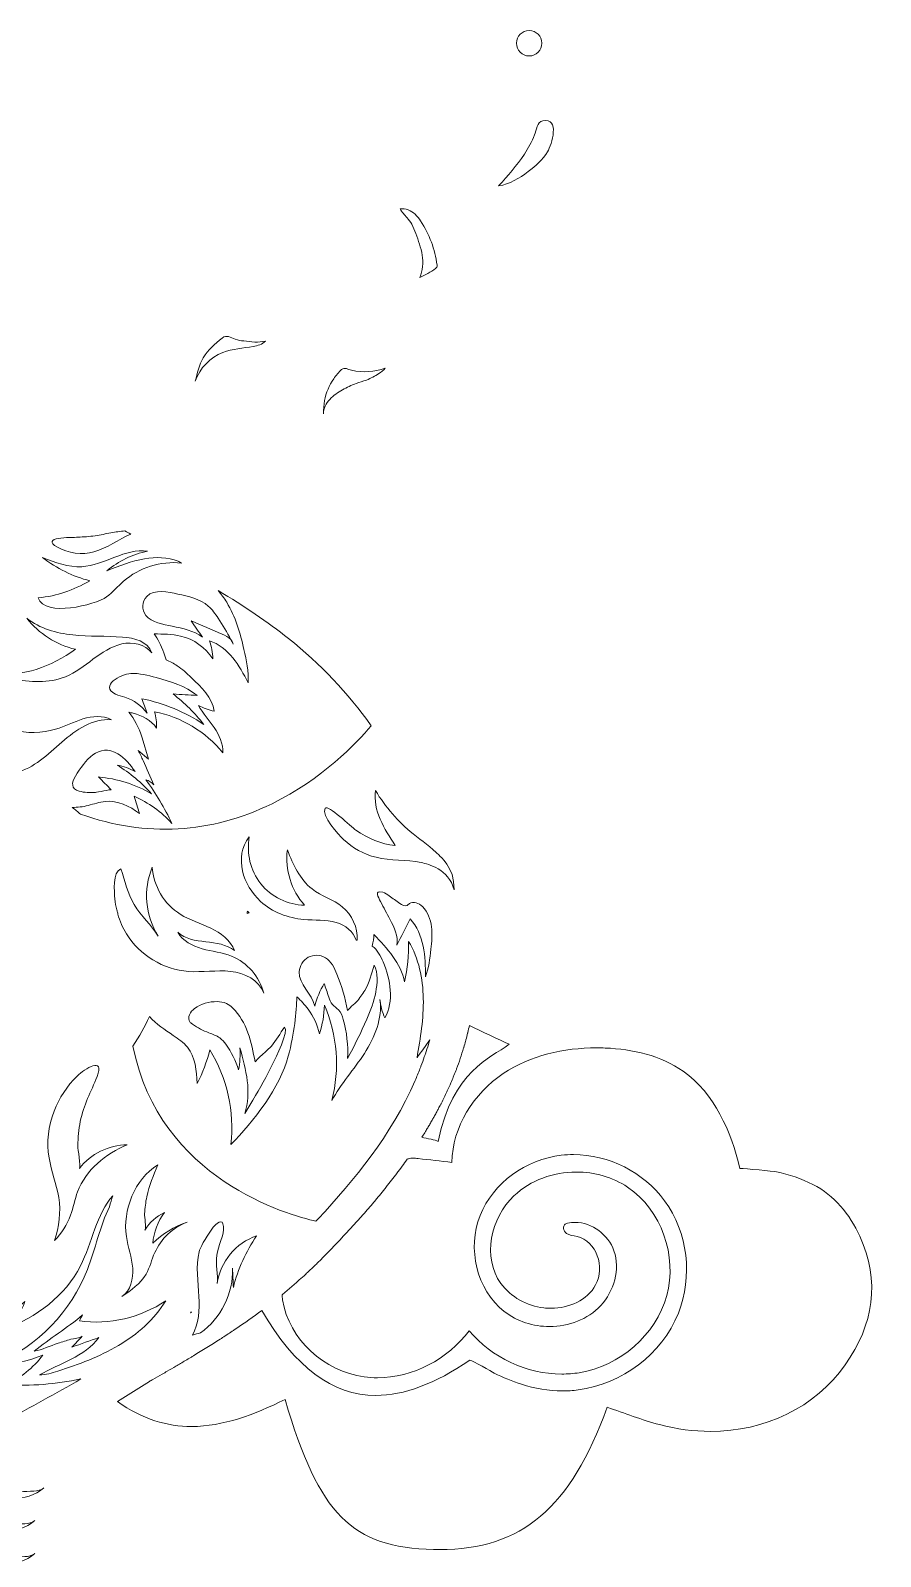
# Model space of a CAD drawing. Header units: millimetres. Extents: x -1356 to 546, y -801 to 88.
# Drawn here: x -671.3 to -498.5, y -363.2 to -52.7 of the extents above; entities that cross this region are included whole.
import ezdxf

# ---------------------------------------------------------------- set-up
doc = ezdxf.new("R2010")
doc.units = ezdxf.units.MM
doc.header["$MEASUREMENT"] = 0
doc.layers.add('Layer 3', color=7, linetype='Continuous')

msp = doc.modelspace()

# ---------------------------------------------------------------- linework, layer by layer
at = {"layer": 'Layer 3', "lineweight": 0}
for points, knots in [([(-569.91, -52.69), (-568.48, -52.69), (-567.32, -53.85), (-567.32, -55.27), (-567.32, -56.7), (-568.48, -57.86), (-569.91, -57.86), (-571.33, -57.86), (-572.49, -56.7), (-572.49, -55.27), (-572.49, -53.85), (-571.33, -52.69), (-569.91, -52.69)], [0, 0, 0, 0, 1, 1, 1, 2, 2, 2, 3, 3, 3, 4, 4, 4, 4]), ([(-570.88, -77.86), (-570.07, -76.62), (-569.35, -75.31), (-568.8, -73.94), (-568.41, -72.97), (-568.34, -71.3), (-567.14, -71.06), (-563.56, -70.34), (-565.31, -75.91), (-566.16, -77.35), (-567.12, -78.98), (-568.59, -80.24), (-570.1, -81.38), (-571.9, -82.74), (-573.88, -83.98), (-576.11, -84.31), (-574.26, -82.25), (-572.4, -80.18), (-570.88, -77.86)], [0, 0, 0, 0, 1, 1, 1, 2, 2, 2, 3, 3, 3, 4, 4, 4, 5, 5, 5, 6, 6, 6, 6]), ([(-593.11, -90.04), (-592.66, -90.44), (-592.3, -90.94), (-591.97, -91.44), (-590.2, -94.13), (-589.05, -97.22), (-588.64, -100.41), (-588.62, -100.55), (-588.61, -100.7), (-588.66, -100.82), (-588.72, -100.95), (-588.83, -101.03), (-588.94, -101.11), (-589.95, -101.83), (-591.03, -102.44), (-592.15, -102.93), (-591.5, -101.53), (-591.42, -99.92), (-591.66, -98.39), (-591.9, -96.87), (-592.43, -95.41), (-592.96, -93.96), (-593.2, -93.32), (-593.43, -92.67), (-593.78, -92.09), (-594.05, -91.62), (-594.39, -91.2), (-594.73, -90.79), (-595.19, -90.21), (-595.8, -89.63), (-596.15, -88.98), (-595.13, -88.77), (-593.85, -89.37), (-593.11, -90.04)], [0, 0, 0, 0, 1, 1, 1, 2, 2, 2, 3, 3, 3, 4, 4, 4, 5, 5, 5, 6, 6, 6, 7, 7, 7, 8, 8, 8, 9, 9, 9, 10, 10, 10, 11, 11, 11, 11]), ([(-632.36, -115.26), (-631.47, -114.52), (-630.57, -115.12), (-629.66, -115.48), (-629.11, -115.7), (-628.52, -115.78), (-627.94, -115.85), (-626.47, -116.05), (-624.96, -116.24), (-623.52, -115.87), (-624.15, -116.56), (-625.11, -116.8), (-626.03, -116.96), (-628.09, -117.32), (-630.22, -117.42), (-632.17, -118.17), (-634.77, -119.18), (-636.89, -121.38), (-637.8, -124.03), (-637.42, -122.39), (-637.03, -120.72), (-636.17, -119.28), (-635.23, -117.68), (-633.78, -116.45), (-632.36, -115.26)], [0, 0, 0, 0, 1, 1, 1, 2, 2, 2, 3, 3, 3, 4, 4, 4, 5, 5, 5, 6, 6, 6, 7, 7, 7, 8, 8, 8, 8]), ([(-609.64, -123.53), (-609.19, -122.88), (-608.67, -122.19), (-608.06, -121.68), (-607.39, -121.12), (-606.76, -121.65), (-606.01, -121.82), (-603.76, -122.33), (-601.37, -122.18), (-599.2, -121.41), (-599.49, -121.89), (-599.99, -122.19), (-600.46, -122.48), (-601.27, -122.97), (-602.09, -123.46), (-602.97, -123.8), (-603.67, -124.07), (-604.4, -124.25), (-605.1, -124.49), (-606.05, -124.83), (-606.95, -125.29), (-607.83, -125.79), (-608.78, -126.33), (-609.71, -126.92), (-610.45, -127.73), (-611.2, -128.53), (-611.73, -129.57), (-611.73, -130.66), (-611.73, -129.75), (-611.69, -128.88), (-611.52, -127.99), (-611.2, -126.39), (-610.56, -124.87), (-609.64, -123.53)], [0, 0, 0, 0, 1, 1, 1, 2, 2, 2, 3, 3, 3, 4, 4, 4, 5, 5, 5, 6, 6, 6, 7, 7, 7, 8, 8, 8, 9, 9, 9, 10, 10, 10, 11, 11, 11, 11]), ([(-661.64, -155.78), (-660.49, -155.71), (-659.33, -155.65), (-658.18, -155.48), (-657.1, -155.32), (-656.03, -155.08), (-654.95, -154.88), (-654.02, -154.71), (-653.08, -154.59), (-652.13, -154.49), (-651.72, -154.7), (-651.32, -154.92), (-650.91, -155.13), (-653.43, -156.23), (-655.73, -158.02), (-658.41, -158.74), (-660.77, -159.44), (-663.73, -159.05), (-665.85, -157.81), (-669.43, -155.71), (-663.1, -155.86), (-661.64, -155.78)], [0, 0, 0, 0, 1, 1, 1, 2, 2, 2, 3, 3, 3, 4, 4, 4, 5, 5, 5, 6, 6, 6, 7, 7, 7, 7]), ([(-668.84, -159.91), (-666.29, -160.92), (-663.63, -161.94), (-660.9, -161.78), (-656.28, -161.52), (-652.08, -157.93), (-647.51, -158.63), (-650.54, -159.24), (-653.41, -160.62), (-655.78, -162.6), (-653.29, -161.61), (-650.77, -160.61), (-648.12, -160.17), (-645.84, -159.78), (-643.44, -159.84), (-641.28, -160.64), (-641.06, -160.77), (-640.85, -160.9), (-640.63, -161.04), (-644.83, -160.58), (-649.21, -161.95), (-652.39, -164.75), (-653.56, -165.78), (-654.57, -166.98), (-655.83, -167.89), (-658.22, -169.61), (-668.33, -172.11), (-669.75, -168.13), (-665.77, -167.67), (-662.76, -166.63), (-659.23, -164.65), (-662.71, -163.76), (-666.01, -162.13), (-668.84, -159.91)], [0, 0, 0, 0, 1, 1, 1, 2, 2, 2, 3, 3, 3, 4, 4, 4, 5, 5, 5, 6, 6, 6, 7, 7, 7, 8, 8, 8, 9, 9, 9, 10, 10, 10, 11, 11, 11, 11]), ([(-618.84, -176.39), (-612.39, -181.54), (-606.73, -187.5), (-602.03, -194.13), (-605.07, -197.73), (-612.05, -205.02), (-622.2, -209.99), (-634.64, -216.09), (-647.74, -216.82), (-661.13, -212.14), (-661.68, -211.67), (-662.25, -211.2), (-662.82, -210.74), (-661.79, -210.76), (-660.72, -210.63), (-659.59, -210.35), (-658.43, -210.06), (-657.29, -209.64), (-656.1, -209.53), (-653.6, -209.3), (-651.14, -210.44), (-649.18, -212.01), (-649.52, -210.83), (-649.87, -209.66), (-650.21, -208.49), (-647.32, -209.78), (-644.7, -211.67), (-642.55, -214), (-644.04, -210.89), (-645.82, -207.92), (-647.85, -205.13), (-647.21, -205.29), (-646.63, -205.66), (-646.21, -206.16), (-646.94, -204.51), (-647.67, -202.87), (-648.41, -201.22), (-648.71, -200.54), (-649.03, -199.84), (-649.39, -199.17), (-649.39, -199.17), (-647.3, -200.92), (-647.3, -200.92), (-647.3, -200.92), (-648.63, -196.57), (-648.63, -196.57), (-649.28, -194.44), (-650.18, -192.72), (-651.32, -191.4), (-651.03, -191.45), (-650.74, -191.51), (-650.45, -191.58), (-648.58, -192.04), (-646.77, -193.02), (-645.69, -194.62), (-645.64, -193.5), (-645.77, -192.37), (-646.08, -191.29), (-640.68, -192.34), (-635.68, -195.35), (-632.22, -199.64), (-632.09, -197.8), (-632.92, -196.03), (-633.96, -194.52), (-635, -193), (-636.26, -191.64), (-637.17, -190.04), (-636.12, -190.5), (-635.04, -190.89), (-633.94, -191.2), (-634.38, -188.4), (-636.57, -186.24), (-638.64, -184.31), (-639.54, -183.46), (-640.44, -182.62), (-641.47, -181.93), (-642.18, -181.46), (-642.95, -181.06), (-643.73, -180.71), (-643.73, -180.71), (-644.21, -179.32), (-644.21, -179.32), (-644.77, -177.71), (-645.44, -176.45), (-646.17, -175.45), (-644.36, -175.5), (-642.54, -175.46), (-640.78, -175.88), (-638.11, -176.51), (-635.7, -178.22), (-634.22, -180.53), (-634.25, -179.27), (-634.48, -178.01), (-634.92, -176.83), (-633.04, -177.47), (-631.44, -178.78), (-630.18, -180.31), (-628.92, -181.85), (-627.97, -183.61), (-627.07, -185.38), (-626.9, -183.11), (-627.37, -180.83), (-627.9, -178.61), (-628.69, -175.28), (-629.62, -171.94), (-631.41, -169.02), (-631.92, -168.18), (-632.52, -167.38), (-633.18, -166.64), (-627.86, -169.76), (-623.12, -172.98), (-618.84, -176.39)], [0, 0, 0, 0, 1, 1, 1, 2, 2, 2, 3, 3, 3, 4, 4, 4, 5, 5, 5, 6, 6, 6, 7, 7, 7, 8, 8, 8, 9, 9, 9, 10, 10, 10, 11, 11, 11, 12, 12, 12, 13, 13, 13, 14, 14, 14, 15, 15, 15, 16, 16, 16, 17, 17, 17, 18, 18, 18, 19, 19, 19, 20, 20, 20, 21, 21, 21, 22, 22, 22, 23, 23, 23, 24, 24, 24, 25, 25, 25, 26, 26, 26, 27, 27, 27, 28, 28, 28, 29, 29, 29, 30, 30, 30, 31, 31, 31, 32, 32, 32, 33, 33, 33, 34, 34, 34, 35, 35, 35, 36, 36, 36, 37, 37, 37, 37]), ([(-633.14, -172.26), (-632.21, -173.66), (-631.36, -175.12), (-630.57, -176.6), (-630.34, -176.86), (-630.17, -177.16), (-630.1, -177.51), (-630.25, -177.2), (-630.41, -176.9), (-630.57, -176.6), (-631.02, -176.11), (-631.7, -175.77), (-632.33, -175.49), (-634.43, -174.57), (-636.54, -173.68), (-638.65, -172.81), (-637.87, -173.91), (-637.09, -175.01), (-636.31, -176.11), (-638.1, -174.75), (-640.36, -174.34), (-642.5, -173.87), (-644.22, -173.49), (-646.7, -173.19), (-647.86, -171.69), (-648.74, -170.55), (-648.69, -168.84), (-647.66, -167.81), (-646.09, -166.25), (-643.26, -166.94), (-641.37, -167.34), (-639.16, -167.8), (-636.85, -168.32), (-635.15, -169.8), (-634.35, -170.5), (-633.73, -171.37), (-633.14, -172.26)], [0, 0, 0, 0, 1, 1, 1, 2, 2, 2, 3, 3, 3, 4, 4, 4, 5, 5, 5, 6, 6, 6, 7, 7, 7, 8, 8, 8, 9, 9, 9, 10, 10, 10, 11, 11, 11, 12, 12, 12, 12]), ([(-662.71, -175.65), (-659.36, -176.01), (-655.98, -175.85), (-652.62, -176.09), (-650.23, -176.26), (-647.39, -176.98), (-646.65, -179.27), (-648.04, -177.53), (-650.57, -177.02), (-652.74, -177.5), (-654.92, -177.98), (-656.82, -179.26), (-658.61, -180.6), (-660.39, -181.93), (-662.15, -183.36), (-664.22, -184.18), (-667.61, -185.54), (-671.42, -185.15), (-675.05, -184.74), (-676.12, -184.62), (-677.22, -184.53), (-678.25, -184.25), (-675.76, -183.38), (-672.75, -183.57), (-670.13, -182.69), (-667.3, -181.74), (-664.6, -180.35), (-662.19, -178.58), (-666.06, -177.66), (-669.6, -175.39), (-672.06, -172.26), (-669.45, -174.38), (-666.05, -175.3), (-662.71, -175.65)], [0, 0, 0, 0, 1, 1, 1, 2, 2, 2, 3, 3, 3, 4, 4, 4, 5, 5, 5, 6, 6, 6, 7, 7, 7, 8, 8, 8, 9, 9, 9, 10, 10, 10, 11, 11, 11, 11]), ([(-636.06, -193.87), (-639.88, -191.34), (-644.19, -189.55), (-648.67, -188.63), (-648.32, -189.62), (-647.97, -190.61), (-647.62, -191.6), (-648.71, -190.06), (-650.31, -188.9), (-652.11, -188.34), (-652.74, -188.14), (-653.41, -188.02), (-654, -187.72), (-657.47, -185.96), (-652.84, -183.64), (-650.94, -183.52), (-649.18, -183.41), (-647.44, -183.88), (-645.74, -184.35), (-642.81, -185.16), (-639.78, -186.01), (-637.45, -187.96), (-639.08, -187.86), (-640.7, -187.77), (-642.32, -187.67), (-640, -189.48), (-637.89, -191.57), (-636.06, -193.87)], [0, 0, 0, 0, 1, 1, 1, 2, 2, 2, 3, 3, 3, 4, 4, 4, 5, 5, 5, 6, 6, 6, 7, 7, 7, 8, 8, 8, 9, 9, 9, 9]), ([(-680.63, -203.92), (-684.46, -203.67), (-688.62, -203.28), (-691.4, -200.63), (-692.5, -199.58), (-693.48, -198.16), (-694.02, -196.75), (-692.76, -198.3), (-691.3, -199.54), (-689.29, -200.14), (-687.13, -200.79), (-684.81, -200.72), (-682.56, -200.51), (-679.84, -200.25), (-677.13, -199.77), (-674.48, -199.08), (-677.7, -196.91), (-680.5, -194.11), (-682.65, -190.89), (-678.24, -194.78), (-671.85, -196.57), (-666.22, -194.85), (-664.32, -194.28), (-662.55, -193.33), (-660.66, -192.75), (-658.76, -192.18), (-656.63, -191.99), (-654.87, -192.9), (-658.64, -192.62), (-662.07, -194.99), (-664.93, -197.48), (-667.78, -199.96), (-670.62, -202.77), (-674.3, -203.68), (-676.35, -204.19), (-678.51, -204.06), (-680.63, -203.92)], [0, 0, 0, 0, 1, 1, 1, 2, 2, 2, 3, 3, 3, 4, 4, 4, 5, 5, 5, 6, 6, 6, 7, 7, 7, 8, 8, 8, 9, 9, 9, 10, 10, 10, 11, 11, 11, 12, 12, 12, 12]), ([(-653.52, -199.86), (-652.09, -200.73), (-651.04, -202.11), (-650.02, -203.45), (-651.17, -202.83), (-652.4, -202.38), (-653.68, -202.13), (-651.08, -203.74), (-648.71, -205.73), (-646.68, -208.01), (-649.96, -206.08), (-653.68, -204.89), (-657.48, -204.56), (-656.62, -205.42), (-655.76, -206.29), (-654.9, -207.16), (-655.01, -207.05), (-657.75, -207.68), (-658.12, -207.69), (-659.17, -207.74), (-660.37, -207.74), (-661.39, -207.45), (-663.08, -206.97), (-663.02, -205.73), (-662.16, -204.36), (-660.24, -201.31), (-657.49, -197.44), (-653.52, -199.86)], [0, 0, 0, 0, 1, 1, 1, 2, 2, 2, 3, 3, 3, 4, 4, 4, 5, 5, 5, 6, 6, 6, 7, 7, 7, 8, 8, 8, 9, 9, 9, 9]), ([(-601.16, -207.33), (-599.14, -210.67), (-596.54, -213.66), (-593.52, -216.13), (-591.74, -217.58), (-589.81, -218.86), (-588.21, -220.49), (-588.08, -220.78), (-585.13, -222.66), (-585.13, -227.5), (-586.4, -223.26), (-590.29, -222.32), (-591.88, -221.98), (-594.9, -221.36), (-598.05, -221.6), (-601.05, -220.89), (-603.52, -220.3), (-605.8, -219.02), (-607.65, -217.28), (-608.56, -216.42), (-612.36, -212.31), (-611.4, -210.93), (-610.84, -210.13), (-606.08, -214.72), (-605.12, -215.38), (-602.73, -217.02), (-600.04, -218.27), (-597.12, -218.49), (-599.37, -215.12), (-601.71, -211.35), (-601.16, -207.33)], [0, 0, 0, 0, 1, 1, 1, 2, 2, 2, 3, 3, 3, 4, 4, 4, 5, 5, 5, 6, 6, 6, 7, 7, 7, 8, 8, 8, 9, 9, 9, 10, 10, 10, 10]), ([(-624.5, -226.29), (-622.37, -228.95), (-619.01, -230.6), (-615.59, -230.64), (-618.28, -227.62), (-619.58, -223.41), (-619.08, -219.4), (-617.88, -222.33), (-616.57, -225.4), (-614.06, -227.33), (-612.17, -228.79), (-609.75, -229.46), (-607.9, -230.97), (-605.9, -232.61), (-604.76, -235.22), (-604.86, -237.79), (-604.93, -237.78), (-605.01, -237.76), (-605.09, -237.75), (-605.59, -236), (-607.34, -234.69), (-609.15, -234.17), (-611.27, -233.57), (-613.52, -233.76), (-615.72, -233.56), (-618.95, -233.26), (-622.15, -232.06), (-624.54, -229.87), (-628.07, -226.63), (-630.01, -220.88), (-626.84, -216.74), (-627.35, -220.12), (-626.67, -223.57), (-624.5, -226.29)], [0, 0, 0, 0, 1, 1, 1, 2, 2, 2, 3, 3, 3, 4, 4, 4, 5, 5, 5, 6, 6, 6, 7, 7, 7, 8, 8, 8, 9, 9, 9, 10, 10, 10, 11, 11, 11, 11]), ([(-646.54, -222.88), (-646.32, -226.74), (-644.13, -230.44), (-640.85, -232.49), (-638.92, -233.69), (-636.7, -234.33), (-634.66, -235.31), (-632.61, -236.29), (-630.62, -237.75), (-629.85, -239.89), (-633.02, -237.27), (-638.38, -238.95), (-641.38, -236.14), (-640.39, -237.95), (-638.38, -238.95), (-636.4, -239.5), (-634.42, -240.05), (-632.33, -240.26), (-630.42, -241.03), (-627.22, -242.31), (-624.71, -245.21), (-623.88, -248.56), (-624.78, -245.85), (-627.81, -244.4), (-630.65, -244.1), (-633.49, -243.8), (-636.36, -244.34), (-639.21, -244.12), (-644.29, -243.74), (-649.11, -240.81), (-651.8, -236.49), (-652.58, -235.24), (-653.16, -233.88), (-653.57, -232.46), (-653.56, -232.39), (-653.55, -232.31), (-653.54, -232.24), (-653.62, -232.03), (-653.7, -231.82), (-653.78, -231.62), (-653.95, -230.88), (-654.08, -230.13), (-654.15, -229.38), (-654.28, -227.88), (-654.67, -223.94), (-652.93, -223.27), (-652.05, -225.75), (-651.64, -228.17), (-650.21, -230.53), (-648.81, -232.85), (-646.78, -234.69), (-645.33, -236.94), (-647.98, -232.82), (-648.44, -227.39), (-646.54, -222.88)], [0, 0, 0, 0, 1, 1, 1, 2, 2, 2, 3, 3, 3, 4, 4, 4, 5, 5, 5, 6, 6, 6, 7, 7, 7, 8, 8, 8, 9, 9, 9, 10, 10, 10, 11, 11, 11, 12, 12, 12, 13, 13, 13, 14, 14, 14, 15, 15, 15, 16, 16, 16, 17, 17, 17, 18, 18, 18, 18]), ([(-598.22, -233.52), (-598.85, -232.32), (-599.48, -231.11), (-600.12, -229.91), (-600.58, -229.03), (-601.54, -227.49), (-599.66, -228.02), (-599.18, -228.15), (-598.77, -228.45), (-598.36, -228.74), (-597.64, -229.25), (-596.92, -229.77), (-596.2, -230.29), (-595.76, -230.6), (-595.2, -230.93), (-594.72, -230.68), (-594.54, -230.59), (-594.41, -230.44), (-594.26, -230.32), (-593.46, -229.72), (-592.29, -230.22), (-591.59, -230.94), (-590.52, -232.03), (-589.96, -233.54), (-589.76, -235.05), (-589.56, -236.57), (-589.7, -238.1), (-589.87, -239.62), (-590.08, -241.51), (-590.34, -243.41), (-590.98, -245.19), (-591.01, -243.12), (-591.05, -241.02), (-591.46, -238.98), (-591.87, -236.95), (-592.69, -234.94), (-594.1, -233.42), (-595.01, -235.21), (-595.91, -237), (-596.81, -238.79), (-596.47, -236.97), (-597.36, -235.16), (-598.22, -233.52)], [0, 0, 0, 0, 1, 1, 1, 2, 2, 2, 3, 3, 3, 4, 4, 4, 5, 5, 5, 6, 6, 6, 7, 7, 7, 8, 8, 8, 9, 9, 9, 10, 10, 10, 11, 11, 11, 12, 12, 12, 13, 13, 13, 14, 14, 14, 14]), ([(-626.85, -232.22), (-627, -232.25), (-627.14, -232.29), (-627.28, -232.35), (-627.25, -232.18), (-627.21, -232.01), (-627.18, -231.83), (-627.07, -231.96), (-626.96, -232.09), (-626.85, -232.22)], [0, 0, 0, 0, 1, 1, 1, 2, 2, 2, 3, 3, 3, 3]), ([(-650.48, -259.34), (-649.2, -257.36), (-648.08, -255.33), (-647.14, -253.32), (-645.75, -254.82), (-644, -256), (-642.29, -257.14), (-641.24, -257.84), (-640.18, -258.56), (-639.38, -259.54), (-637.76, -261.56), (-637.54, -264.32), (-637.43, -266.91), (-636.31, -264.74), (-635.43, -262.44), (-634.84, -260.07), (-631.32, -265.76), (-629.8, -272.65), (-630.58, -279.3), (-626, -274.77), (-620.5, -267.63), (-618.89, -261.39), (-617.67, -256.64), (-617.22, -252.38), (-617.14, -249.3), (-616.3, -250.07), (-615.51, -250.89), (-614.83, -251.81), (-613.74, -253.3), (-612.96, -255.02), (-612.55, -256.82), (-611.92, -254.94), (-611.58, -252.96), (-611.55, -250.98), (-608.89, -257.03), (-608.35, -263.99), (-610.05, -270.39), (-608.17, -266.98), (-605.53, -264.06), (-603.42, -260.8), (-601.3, -257.53), (-599.69, -253.68), (-600.24, -249.83), (-600.13, -251.13), (-599.79, -252.41), (-599.24, -253.59), (-597.37, -250.13), (-598.07, -245.81), (-599.61, -242.19), (-600.13, -240.97), (-600.78, -239.75), (-601.83, -238.95), (-601.63, -238.11), (-601.51, -237.33), (-601.47, -236.61), (-598.73, -239.45), (-596.03, -242.44), (-595.24, -246.24), (-594.61, -243.55), (-594.34, -240.77), (-594.44, -238.01), (-592.34, -241.47), (-591.5, -245.58), (-591.43, -249.63), (-591.35, -253.67), (-592.01, -257.69), (-592.71, -261.68), (-591.83, -260.48), (-590.96, -259.27), (-590.11, -258.05), (-590.15, -258.18), (-590.19, -258.32), (-590.23, -258.45), (-590.28, -258.62), (-590.34, -258.8), (-590.39, -258.97), (-590.58, -259.6), (-590.79, -260.23), (-591, -260.86), (-591.08, -261.08), (-591.15, -261.3), (-591.23, -261.52), (-591.44, -262.14), (-591.67, -262.75), (-591.9, -263.37), (-591.98, -263.56), (-592.05, -263.75), (-592.12, -263.94), (-592.43, -264.74), (-592.76, -265.53), (-593.1, -266.32), (-597.98, -277.61), (-605.45, -286.5), (-612.79, -294.43), (-612.94, -294.59), (-613.1, -294.76), (-613.27, -294.93), (-618.79, -293.7), (-645.11, -286.44), (-650.48, -259.34)], [0, 0, 0, 0, 1, 1, 1, 2, 2, 2, 3, 3, 3, 4, 4, 4, 5, 5, 5, 6, 6, 6, 7, 7, 7, 8, 8, 8, 9, 9, 9, 10, 10, 10, 11, 11, 11, 12, 12, 12, 13, 13, 13, 14, 14, 14, 15, 15, 15, 16, 16, 16, 17, 17, 17, 18, 18, 18, 19, 19, 19, 20, 20, 20, 21, 21, 21, 22, 22, 22, 23, 23, 23, 24, 24, 24, 25, 25, 25, 26, 26, 26, 27, 27, 27, 28, 28, 28, 29, 29, 29, 30, 30, 30, 31, 31, 31, 32, 32, 32, 33, 33, 33, 33]), ([(-607.72, -253.9), (-607.92, -253.18), (-608.17, -252.44), (-608.69, -251.91), (-609.07, -251.51), (-609.57, -251.25), (-609.93, -250.84), (-610.3, -250.41), (-610.48, -249.86), (-610.66, -249.33), (-610.97, -248.41), (-611.28, -247.49), (-611.59, -246.57), (-612.42, -248.01), (-613.06, -249.55), (-613.5, -251.16), (-614.11, -248.65), (-616.75, -246.78), (-616.66, -244.2), (-616.61, -242.99), (-615.89, -241.83), (-614.82, -241.25), (-613.75, -240.67), (-612.38, -240.71), (-611.34, -241.33), (-610.16, -242.05), (-609.51, -243.38), (-609, -244.66), (-608.04, -247.05), (-607.31, -249.54), (-606.84, -252.08), (-606.87, -251.93), (-605.21, -250.52), (-605, -250.28), (-604.38, -249.57), (-603.83, -248.8), (-603.35, -247.99), (-602.39, -246.35), (-601.95, -244.66), (-601.42, -242.86), (-600.57, -244.32), (-600.79, -246.7), (-601.09, -248.31), (-601.45, -250.21), (-602.16, -252.02), (-602.93, -253.8), (-604.1, -256.53), (-605.41, -259.21), (-606.84, -261.83), (-606.69, -259.16), (-606.99, -256.47), (-607.72, -253.9)], [0, 0, 0, 0, 1, 1, 1, 2, 2, 2, 3, 3, 3, 4, 4, 4, 5, 5, 5, 6, 6, 6, 7, 7, 7, 8, 8, 8, 9, 9, 9, 10, 10, 10, 11, 11, 11, 12, 12, 12, 13, 13, 13, 14, 14, 14, 15, 15, 15, 16, 16, 16, 17, 17, 17, 17]), ([(-628.74, -259.69), (-628.61, -261.18), (-628.7, -262.68), (-629.01, -264.14), (-629.57, -262.28), (-630.45, -260.52), (-631.59, -258.95), (-631.94, -258.47), (-632.32, -258.01), (-632.8, -257.65), (-633.46, -257.16), (-634.26, -256.91), (-635.03, -256.61), (-636.2, -256.16), (-637.31, -255.58), (-638.34, -254.87), (-638.51, -254.75), (-638.68, -254.63), (-638.81, -254.48), (-639.16, -254.06), (-639.19, -253.43), (-638.98, -252.92), (-638.78, -252.41), (-638.37, -252), (-637.94, -251.67), (-636.65, -250.69), (-635, -250.24), (-633.38, -250.26), (-632.73, -250.27), (-632.07, -250.36), (-631.48, -250.64), (-631, -250.86), (-630.59, -251.19), (-630.21, -251.55), (-627.3, -254.34), (-626.4, -258.57), (-625.64, -262.53), (-625.68, -262.32), (-622.64, -259.72), (-622.31, -259.33), (-621.29, -258.11), (-620.57, -256.74), (-619.67, -255.44), (-618.66, -256.1), (-621.54, -261.88), (-622.01, -262.85), (-623.23, -265.41), (-624.67, -267.86), (-626.1, -270.3), (-626.64, -271.21), (-627.18, -272.12), (-627.72, -273.04), (-626.33, -268.72), (-627.47, -264.04), (-628.74, -259.69)], [0, 0, 0, 0, 1, 1, 1, 2, 2, 2, 3, 3, 3, 4, 4, 4, 5, 5, 5, 6, 6, 6, 7, 7, 7, 8, 8, 8, 9, 9, 9, 10, 10, 10, 11, 11, 11, 12, 12, 12, 13, 13, 13, 14, 14, 14, 15, 15, 15, 16, 16, 16, 17, 17, 17, 18, 18, 18, 18]), ([(-584.67, -263.95), (-584.14, -262.55), (-583.66, -261.13), (-583.23, -259.69), (-583.22, -259.67), (-583.21, -259.64), (-583.2, -259.62), (-583.07, -259.17), (-582.95, -258.73), (-582.82, -258.28), (-582.8, -258.2), (-582.78, -258.12), (-582.76, -258.03), (-582.64, -257.59), (-582.53, -257.14), (-582.42, -256.7), (-582.4, -256.64), (-582.39, -256.58), (-582.38, -256.52), (-582.27, -256.06), (-582.16, -255.59), (-582.06, -255.12), (-579.62, -256.29), (-576.03, -257.96), (-573.97, -258.95), (-577.94, -261.91), (-585.31, -264.18), (-588.43, -278.69), (-588.89, -278.41), (-590.7, -278.14), (-591.72, -277.86), (-591.62, -277.71), (-591.53, -277.55), (-591.43, -277.4), (-591.24, -277.09), (-591.05, -276.78), (-590.86, -276.48), (-590.71, -276.23), (-590.57, -275.98), (-590.42, -275.73), (-590.27, -275.49), (-590.13, -275.25), (-589.99, -275), (-589.83, -274.74), (-589.68, -274.47), (-589.53, -274.2), (-589.4, -273.98), (-589.28, -273.75), (-589.15, -273.52), (-588.99, -273.24), (-588.84, -272.96), (-588.68, -272.68), (-588.57, -272.47), (-588.47, -272.26), (-588.36, -272.06), (-588.2, -271.75), (-588.03, -271.45), (-587.88, -271.14), (-587.84, -271.06), (-587.8, -270.99), (-587.76, -270.91), (-587.37, -270.15), (-587, -269.38), (-586.64, -268.6), (-586.59, -268.49), (-586.54, -268.39), (-586.49, -268.28), (-586.32, -267.92), (-586.16, -267.55), (-586, -267.19), (-585.94, -267.04), (-585.87, -266.9), (-585.81, -266.76), (-585.65, -266.39), (-585.49, -266.02), (-585.34, -265.64), (-585.29, -265.52), (-585.24, -265.39), (-585.19, -265.27), (-585.03, -264.87), (-584.87, -264.47), (-584.71, -264.07), (-584.7, -264.03), (-584.68, -263.99), (-584.67, -263.95)], [0, 0, 0, 0, 1, 1, 1, 2, 2, 2, 3, 3, 3, 4, 4, 4, 5, 5, 5, 6, 6, 6, 7, 7, 7, 8, 8, 8, 9, 9, 9, 10, 10, 10, 11, 11, 11, 12, 12, 12, 13, 13, 13, 14, 14, 14, 15, 15, 15, 16, 16, 16, 17, 17, 17, 18, 18, 18, 19, 19, 19, 20, 20, 20, 21, 21, 21, 22, 22, 22, 23, 23, 23, 24, 24, 24, 25, 25, 25, 26, 26, 26, 27, 27, 27, 28, 28, 28, 28]), ([(-505.61, -324.13), (-511.77, -332.87), (-521.93, -337.7), (-533.03, -337.7), (-536.42, -337.7), (-539.9, -337.25), (-543.38, -336.32), (-547, -335.36), (-550.51, -333.98), (-554.04, -332.8), (-561.4, -353.25), (-571.42, -361.75), (-588.1, -361.75), (-588.51, -361.75), (-588.92, -361.74), (-589.34, -361.73), (-605.99, -361.33), (-612.63, -354.7), (-619.55, -331.21), (-625.83, -334.3), (-632.14, -336.7), (-638.57, -336.7), (-643.51, -336.7), (-648.52, -335.27), (-653.64, -331.63), (-653.64, -331.63), (-647.13, -327.53), (-647.13, -327.53), (-646.89, -327.39), (-646.65, -327.26), (-646.41, -327.12), (-645.78, -326.76), (-645.16, -326.4), (-644.53, -326.05), (-644.19, -325.85), (-643.86, -325.66), (-643.52, -325.46), (-642.93, -325.12), (-642.34, -324.78), (-641.75, -324.43), (-641.44, -324.25), (-641.12, -324.07), (-640.81, -323.88), (-640.12, -323.48), (-639.43, -323.07), (-638.74, -322.66), (-638.55, -322.54), (-638.35, -322.42), (-638.15, -322.3), (-636.33, -321.2), (-634.52, -320.08), (-632.74, -318.93), (-632.58, -318.83), (-632.42, -318.73), (-632.26, -318.62), (-631.51, -318.13), (-630.76, -317.64), (-630.02, -317.14), (-629.86, -317.04), (-629.71, -316.94), (-629.55, -316.83), (-627.76, -315.62), (-626, -314.38), (-624.27, -313.09), (-624.26, -313.09), (-624.26, -313.09), (-624.26, -313.08), (-617.5, -324.66), (-609.97, -330.39), (-601.08, -330.39), (-595.34, -330.39), (-589.03, -328), (-581.99, -323.24), (-581.98, -323.23), (-581.96, -323.23), (-581.94, -323.23), (-581.37, -323.23), (-577.53, -325.61), (-577, -325.86), (-575.2, -326.72), (-573.36, -327.5), (-571.46, -328.11), (-568.75, -328.97), (-565.95, -329.47), (-563.13, -329.47), (-562.07, -329.47), (-561.01, -329.4), (-559.94, -329.25), (-551.01, -328.01), (-542.93, -322.11), (-539.56, -313.66), (-536.59, -306.21), (-537.63, -297.26), (-542.36, -290.78), (-546.6, -284.97), (-553.72, -281.37), (-560.89, -281.37), (-561.71, -281.37), (-562.54, -281.42), (-563.36, -281.52), (-570.51, -282.36), (-577.23, -287.08), (-579.88, -293.77), (-582.53, -300.46), (-580.63, -308.86), (-574.97, -313.3), (-572.37, -315.34), (-569.05, -316.37), (-565.75, -316.37), (-561.87, -316.37), (-558, -314.95), (-555.36, -312.09), (-552.64, -309.15), (-551.34, -304.75), (-552.66, -300.96), (-553.8, -297.67), (-557.13, -295.17), (-560.55, -295.17), (-561.07, -295.17), (-561.58, -295.23), (-562.09, -295.34), (-562.25, -295.38), (-562.41, -295.43), (-562.55, -295.51), (-563.19, -295.91), (-562.94, -296.98), (-562.32, -297.41), (-561.7, -297.84), (-560.9, -297.87), (-560.17, -298.03), (-556.18, -298.92), (-554.42, -304.32), (-556.38, -307.89), (-558.11, -311.05), (-561.83, -312.65), (-565.46, -312.65), (-565.95, -312.65), (-566.44, -312.62), (-566.93, -312.56), (-570.35, -312.15), (-573.65, -310.39), (-575.66, -307.59), (-579.49, -302.28), (-577.73, -294.31), (-573.01, -289.79), (-569.64, -286.56), (-564.98, -284.93), (-560.33, -284.93), (-556.64, -284.93), (-552.95, -285.95), (-549.89, -288.01), (-542.96, -292.66), (-539.72, -302.02), (-541.93, -310.07), (-544.15, -318.12), (-551.48, -324.42), (-559.72, -325.76), (-560.9, -325.95), (-562.09, -326.04), (-563.28, -326.04), (-570.4, -326.04), (-577.5, -322.7), (-582.1, -317.22), (-586.46, -323.01), (-593.56, -326.79), (-600.76, -326.79), (-601.66, -326.79), (-602.56, -326.73), (-603.45, -326.61), (-611.53, -325.52), (-618.79, -319), (-620.04, -310.95), (-620.1, -310.59), (-620.14, -310.23), (-620.13, -309.87), (-620.12, -309.86), (-620.11, -309.85), (-620.09, -309.84), (-618.79, -308.77), (-617.5, -307.67), (-616.24, -306.53), (-616.14, -306.45), (-616.05, -306.35), (-615.95, -306.27), (-615.42, -305.78), (-614.88, -305.29), (-614.36, -304.79), (-613.83, -304.29), (-613.31, -303.78), (-612.8, -303.26), (-612.7, -303.16), (-612.6, -303.07), (-612.49, -302.97), (-611.78, -302.24), (-611.05, -301.5), (-610.32, -300.75), (-610.3, -300.72), (-610.27, -300.7), (-610.25, -300.68), (-609.53, -299.93), (-608.81, -299.18), (-608.08, -298.41), (-608.05, -298.37), (-608.01, -298.33), (-607.97, -298.29), (-607.25, -297.53), (-606.53, -296.75), (-605.81, -295.96), (-605.77, -295.92), (-605.72, -295.87), (-605.68, -295.82), (-604.96, -295.03), (-604.24, -294.23), (-603.52, -293.41), (-603.48, -293.36), (-603.44, -293.32), (-603.41, -293.28), (-602.68, -292.45), (-601.96, -291.61), (-601.25, -290.76), (-601.22, -290.73), (-601.18, -290.69), (-601.15, -290.65), (-600.43, -289.79), (-599.71, -288.92), (-599.01, -288.03), (-598.99, -288), (-598.97, -287.98), (-598.95, -287.95), (-598.23, -287.05), (-597.52, -286.14), (-596.82, -285.21), (-596.81, -285.2), (-596.81, -285.19), (-596.8, -285.19), (-596.09, -284.25), (-595.39, -283.29), (-594.71, -282.33), (-594.62, -282.29), (-594.52, -282.25), (-594.42, -282.22), (-594.13, -282.14), (-593.83, -282.11), (-593.52, -282.11), (-593.17, -282.11), (-592.81, -282.15), (-592.46, -282.19), (-590.18, -282.45), (-587.89, -282.71), (-585.61, -282.97), (-585.54, -275.73), (-581.18, -268.93), (-575.16, -264.9), (-569.62, -261.2), (-562.86, -259.67), (-556.18, -259.67), (-555.6, -259.67), (-555.02, -259.68), (-554.44, -259.7), (-548.84, -259.92), (-543.14, -261.21), (-538.57, -264.44), (-532.2, -268.95), (-528.85, -276.64), (-527.03, -284.23), (-527.04, -284.22), (-527, -284.21), (-526.93, -284.21), (-526.07, -284.21), (-520.18, -284.76), (-519.59, -284.88), (-517.03, -285.42), (-514.54, -286.29), (-512.2, -287.46), (-507.82, -289.65), (-504.72, -293.54), (-502.68, -297.97), (-498.46, -307.15), (-499.89, -316.02), (-505.61, -324.13)], [0, 0, 0, 0, 1, 1, 1, 2, 2, 2, 3, 3, 3, 4, 4, 4, 5, 5, 5, 6, 6, 6, 7, 7, 7, 8, 8, 8, 9, 9, 9, 10, 10, 10, 11, 11, 11, 12, 12, 12, 13, 13, 13, 14, 14, 14, 15, 15, 15, 16, 16, 16, 17, 17, 17, 18, 18, 18, 19, 19, 19, 20, 20, 20, 21, 21, 21, 22, 22, 22, 23, 23, 23, 24, 24, 24, 25, 25, 25, 26, 26, 26, 27, 27, 27, 28, 28, 28, 29, 29, 29, 30, 30, 30, 31, 31, 31, 32, 32, 32, 33, 33, 33, 34, 34, 34, 35, 35, 35, 36, 36, 36, 37, 37, 37, 38, 38, 38, 39, 39, 39, 40, 40, 40, 41, 41, 41, 42, 42, 42, 43, 43, 43, 44, 44, 44, 45, 45, 45, 46, 46, 46, 47, 47, 47, 48, 48, 48, 49, 49, 49, 50, 50, 50, 51, 51, 51, 52, 52, 52, 53, 53, 53, 54, 54, 54, 55, 55, 55, 56, 56, 56, 57, 57, 57, 58, 58, 58, 59, 59, 59, 60, 60, 60, 61, 61, 61, 62, 62, 62, 63, 63, 63, 64, 64, 64, 65, 65, 65, 66, 66, 66, 67, 67, 67, 68, 68, 68, 69, 69, 69, 70, 70, 70, 71, 71, 71, 72, 72, 72, 73, 73, 73, 74, 74, 74, 75, 75, 75, 76, 76, 76, 77, 77, 77, 78, 78, 78, 79, 79, 79, 80, 80, 80, 81, 81, 81, 82, 82, 82, 83, 83, 83, 84, 84, 84, 85, 85, 85, 86, 86, 86, 87, 87, 87, 88, 88, 88, 89, 89, 89, 90, 90, 90, 91, 91, 91, 92, 92, 92, 93, 93, 93, 93]), ([(-665.58, -290.12), (-666.01, -287.39), (-667.08, -284.8), (-667.54, -282.07), (-668.08, -278.88), (-667.67, -275.57), (-666.52, -272.56), (-665.5, -269.87), (-663.89, -267.41), (-661.82, -265.41), (-660.28, -263.92), (-656.14, -261.33), (-657.78, -265.51), (-658.99, -268.62), (-660.54, -271.28), (-661.18, -274.64), (-661.49, -276.27), (-661.66, -277.93), (-661.68, -279.59), (-661.7, -280.34), (-661.01, -283.73), (-661.37, -284.2), (-659.08, -281.23), (-655.38, -279.41), (-651.63, -279.39), (-656.02, -281.24), (-660.07, -284.47), (-661.74, -288.94), (-662.32, -290.5), (-662.6, -292.17), (-663.16, -293.74), (-663.85, -295.66), (-664.97, -297.42), (-666.42, -298.86), (-665.42, -296.08), (-665.13, -293.04), (-665.58, -290.12)], [0, 0, 0, 0, 1, 1, 1, 2, 2, 2, 3, 3, 3, 4, 4, 4, 5, 5, 5, 6, 6, 6, 7, 7, 7, 8, 8, 8, 9, 9, 9, 10, 10, 10, 11, 11, 11, 12, 12, 12, 12]), ([(-650.53, -304.46), (-650.71, -302.3), (-651.5, -300.23), (-651.82, -298.08), (-652.62, -292.72), (-650.15, -286.39), (-645.43, -283.48), (-646.28, -285.61), (-647.21, -287.66), (-647.67, -289.95), (-647.9, -291.09), (-648.04, -292.25), (-648.11, -293.41), (-648.14, -294.11), (-647.72, -296.2), (-648.05, -296.73), (-647.11, -295.19), (-645.71, -293.94), (-644.08, -293.17), (-645.44, -294.98), (-646.27, -297.18), (-646.45, -299.43), (-644.5, -297.47), (-642.08, -295.99), (-639.45, -295.14), (-642.35, -296.22), (-644.78, -298.5), (-646.04, -301.33), (-646.68, -302.78), (-647.03, -304.35), (-647.82, -305.72), (-648.95, -307.67), (-650.87, -309), (-652.73, -310.27), (-650.93, -309.06), (-650.35, -306.63), (-650.53, -304.46)], [0, 0, 0, 0, 1, 1, 1, 2, 2, 2, 3, 3, 3, 4, 4, 4, 5, 5, 5, 6, 6, 6, 7, 7, 7, 8, 8, 8, 9, 9, 9, 10, 10, 10, 11, 11, 11, 12, 12, 12, 12]), ([(-676.28, -335.49), (-676.35, -335.53), (-676.43, -335.57), (-676.5, -335.61), (-677.24, -336.01), (-677.98, -336.4), (-678.71, -336.8), (-679, -336.95), (-679.28, -337.1), (-679.57, -337.25), (-680.16, -337.57), (-680.74, -337.88), (-681.33, -338.19), (-681.78, -338.43), (-682.23, -338.67), (-682.68, -338.91), (-683.12, -339.14), (-683.55, -339.37), (-683.98, -339.6), (-684.66, -339.96), (-685.33, -340.31), (-686, -340.66), (-686.22, -340.78), (-686.44, -340.89), (-686.66, -341.01), (-688.57, -342.01), (-690.45, -342.99), (-692.29, -343.95), (-692.82, -343.62), (-693.57, -343.12), (-694.48, -342.47), (-694.51, -342.44), (-694.54, -342.42), (-694.57, -342.4), (-697.37, -340.35), (-701.6, -336.77), (-705.31, -331.57), (-711.49, -322.92), (-713.8, -313.3), (-712.18, -302.96), (-703.79, -299.1), (-693.98, -294.37), (-684.6, -288.89), (-685.67, -292.78), (-686.18, -296.89), (-687.61, -300.67), (-689.34, -305.22), (-692.44, -309.24), (-696.4, -312.07), (-692.78, -312.14), (-689.16, -310.58), (-686.71, -307.92), (-689.2, -314.26), (-694.36, -319.51), (-700.66, -322.11), (-690.49, -320.88), (-679.89, -318.33), (-672.48, -311.26), (-673.14, -313.54), (-674.6, -315.58), (-676.54, -316.94), (-670.14, -314.48), (-664.21, -310.15), (-661.15, -304.02), (-658.8, -299.33), (-657.93, -293.46), (-654.56, -289.75), (-654.84, -290.46), (-655.06, -291.21), (-655.23, -291.99), (-657.23, -295.93), (-658.12, -300.58), (-659.74, -304.77), (-663.03, -313.26), (-669.85, -320.32), (-678.21, -323.91), (-675, -324.07), (-671.75, -323.47), (-668.81, -322.17), (-670.73, -324.79), (-673.37, -326.87), (-676.36, -328.12), (-671.24, -328.63), (-666.12, -328.01), (-661.05, -327.04), (-666.21, -329.99), (-671.32, -332.81), (-676.28, -335.49)], [0, 0, 0, 0, 1, 1, 1, 2, 2, 2, 3, 3, 3, 4, 4, 4, 5, 5, 5, 6, 6, 6, 7, 7, 7, 8, 8, 8, 9, 9, 9, 10, 10, 10, 11, 11, 11, 12, 12, 12, 13, 13, 13, 14, 14, 14, 15, 15, 15, 16, 16, 16, 17, 17, 17, 18, 18, 18, 19, 19, 19, 20, 20, 20, 21, 21, 21, 22, 22, 22, 23, 23, 23, 24, 24, 24, 25, 25, 25, 26, 26, 26, 27, 27, 27, 28, 28, 28, 29, 29, 29, 29]), ([(-636.76, -317.66), (-637.31, -317.81), (-637.86, -317.95), (-638.4, -318.09), (-637.06, -315.83), (-636.89, -312.96), (-637.05, -310.29), (-637.23, -307.24), (-637.75, -304.13), (-637.03, -301.16), (-636.7, -299.78), (-632.45, -292.45), (-632.05, -296), (-631.87, -297.64), (-633.22, -300.12), (-633.45, -301.84), (-633.7, -303.77), (-633.1, -305.81), (-633.33, -307.64), (-632.78, -303.26), (-629.54, -299.32), (-625.34, -297.92), (-627.52, -301.11), (-629.12, -304.68), (-630.06, -308.41), (-630.12, -307.12), (-630.18, -305.82), (-630.24, -304.52), (-630.01, -309.62), (-632.62, -314.71), (-636.76, -317.66)], [0, 0, 0, 0, 1, 1, 1, 2, 2, 2, 3, 3, 3, 4, 4, 4, 5, 5, 5, 6, 6, 6, 7, 7, 7, 8, 8, 8, 9, 9, 9, 10, 10, 10, 10]), ([(-665.77, -325.44), (-666.98, -325.83), (-668.22, -326.21), (-669.49, -326.22), (-667.4, -325.02), (-665.16, -324.12), (-663.03, -323), (-660.9, -321.88), (-658.84, -320.51), (-657.39, -318.59), (-659.23, -319.25), (-661.06, -319.9), (-662.89, -320.55), (-662.19, -319.81), (-661.48, -319.07), (-660.78, -318.33), (-661.13, -318.7), (-662.6, -318.82), (-663.11, -318.97), (-663.98, -319.22), (-664.85, -319.49), (-665.72, -319.76), (-667.29, -320.27), (-668.96, -321.12), (-670.58, -321.39), (-667.42, -318.8), (-663.86, -316.7), (-660.73, -314.01), (-660.95, -314.42), (-661.17, -314.83), (-661.38, -315.24), (-655.29, -316.07), (-648.91, -314.57), (-643.82, -311.13), (-646.12, -314.95), (-649.61, -317.97), (-653.45, -320.24), (-657.3, -322.51), (-661.52, -324.07), (-665.77, -325.44)], [0, 0, 0, 0, 1, 1, 1, 2, 2, 2, 3, 3, 3, 4, 4, 4, 5, 5, 5, 6, 6, 6, 7, 7, 7, 8, 8, 8, 9, 9, 9, 10, 10, 10, 11, 11, 11, 12, 12, 12, 13, 13, 13, 13]), ([(-638.6, -313.51), (-638.65, -313.55), (-638.7, -313.58), (-638.75, -313.61), (-638.73, -313.53), (-638.71, -313.46), (-638.69, -313.38), (-638.66, -313.43), (-638.63, -313.47), (-638.6, -313.51)], [0, 0, 0, 0, 1, 1, 1, 2, 2, 2, 3, 3, 3, 3]), ([(-674.95, -351.29), (-675.62, -351.27), (-676.28, -351.2), (-676.94, -351.09), (-677.5, -352.8), (-677.94, -354.52), (-678.26, -356.25), (-678.2, -356.26), (-678.15, -356.28), (-678.09, -356.29), (-676.24, -356.56), (-674.34, -356.62), (-672.45, -356.48), (-671.75, -356.42), (-670.99, -356.32), (-670.43, -355.86), (-672.16, -357.41), (-674.56, -358), (-676.8, -357.94), (-677.38, -357.92), (-677.95, -357.86), (-678.52, -357.78), (-678.76, -359.45), (-678.9, -361.12), (-678.92, -362.81), (-678.64, -362.89), (-678.36, -362.95), (-678.09, -362.99), (-676.24, -363.27), (-674.34, -363.33), (-672.45, -363.18), (-671.75, -363.13), (-670.99, -363.02), (-670.43, -362.56), (-672.16, -364.12), (-674.56, -364.71), (-676.8, -364.64), (-677.51, -364.62), (-678.21, -364.54), (-678.91, -364.42), (-678.83, -367.37), (-678.42, -370.36), (-677.68, -373.41), (-676.02, -380.23), (-677.84, -385.94), (-682.04, -389.23), (-682.05, -389.37), (-682.05, -389.51), (-682.06, -389.64), (-682.2, -392.31), (-682.86, -395.01), (-684.46, -397.16), (-688.22, -402.18), (-689.4, -402.29), (-692.49, -403.28), (-690.11, -400.93), (-687.66, -398.49), (-686.33, -395.42), (-685.77, -394.13), (-685.42, -392.76), (-685.24, -391.37), (-685.23, -391.27), (-685.22, -391.16), (-685.21, -391.06), (-686.14, -391.44), (-687.1, -391.72), (-688.08, -391.91), (-688.24, -393.4), (-688.86, -394.85), (-689.7, -396.11), (-690.83, -397.8), (-692.35, -399.19), (-693.85, -400.57), (-694.56, -401.23), (-696.79, -403.23), (-697.28, -403.19), (-696.07, -401.84), (-695.01, -400.34), (-694.14, -398.75), (-693, -396.68), (-692.17, -394.45), (-691.67, -392.14), (-692.67, -392.09), (-693.66, -391.94), (-694.61, -391.69), (-694.7, -392.23), (-694.84, -392.77), (-695.02, -393.28), (-696.28, -396.83), (-699.1, -399.56), (-701.85, -402.13), (-699.22, -398.74), (-697.95, -394.34), (-698.37, -390.07), (-700.99, -388.41), (-703.01, -385.78), (-703.74, -382.21), (-705.41, -374.07), (-705.33, -366.17), (-704.06, -357.75), (-699.15, -354.6), (-693.92, -351.83), (-688.59, -349.09), (-686.65, -348.09), (-684.71, -347.11), (-682.76, -346.12), (-682.64, -346.09), (-682.51, -346.04), (-682.37, -345.97), (-681.87, -345.74), (-681.39, -345.52), (-681.02, -345.24), (-679.65, -344.55), (-678.27, -343.86), (-676.89, -343.16), (-675.85, -342.64), (-674.8, -342.11), (-673.76, -341.58), (-674.24, -343.72), (-674.44, -344.97), (-674.95, -346.08), (-675.5, -347.25), (-675.99, -348.43), (-676.42, -349.6), (-676.36, -349.61), (-676.3, -349.63), (-676.24, -349.64), (-674.39, -349.91), (-672.5, -349.98), (-670.61, -349.83), (-669.9, -349.77), (-669.15, -349.67), (-668.58, -349.21), (-670.32, -350.76), (-672.71, -351.36), (-674.95, -351.29)], [0, 0, 0, 0, 1, 1, 1, 2, 2, 2, 3, 3, 3, 4, 4, 4, 5, 5, 5, 6, 6, 6, 7, 7, 7, 8, 8, 8, 9, 9, 9, 10, 10, 10, 11, 11, 11, 12, 12, 12, 13, 13, 13, 14, 14, 14, 15, 15, 15, 16, 16, 16, 17, 17, 17, 18, 18, 18, 19, 19, 19, 20, 20, 20, 21, 21, 21, 22, 22, 22, 23, 23, 23, 24, 24, 24, 25, 25, 25, 26, 26, 26, 27, 27, 27, 28, 28, 28, 29, 29, 29, 30, 30, 30, 31, 31, 31, 32, 32, 32, 33, 33, 33, 34, 34, 34, 35, 35, 35, 36, 36, 36, 37, 37, 37, 38, 38, 38, 39, 39, 39, 40, 40, 40, 41, 41, 41, 42, 42, 42, 43, 43, 43, 44, 44, 44, 45, 45, 45, 45])]:
    msp.add_open_spline(points, degree=3, knots=knots, dxfattribs=at)

doc.saveas('drawing.dxf')
